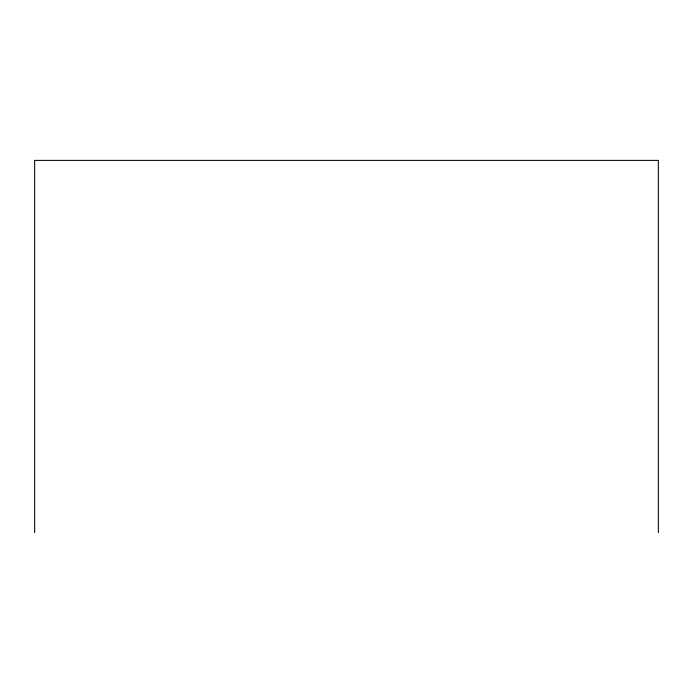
<?xml version="1.0" encoding="UTF-8"?>
<svg xmlns="http://www.w3.org/2000/svg" width="693" height="693" viewBox="0 0 693 693"><rect width="100%" height="100%" fill="white"/><g stroke="black" fill="none" stroke-linecap="round" stroke-linejoin="round"><path stroke-width="1.04" d="M658.35 532.605L658.35 160.395L34.65 160.395L34.65 532.605"/></g></svg>
